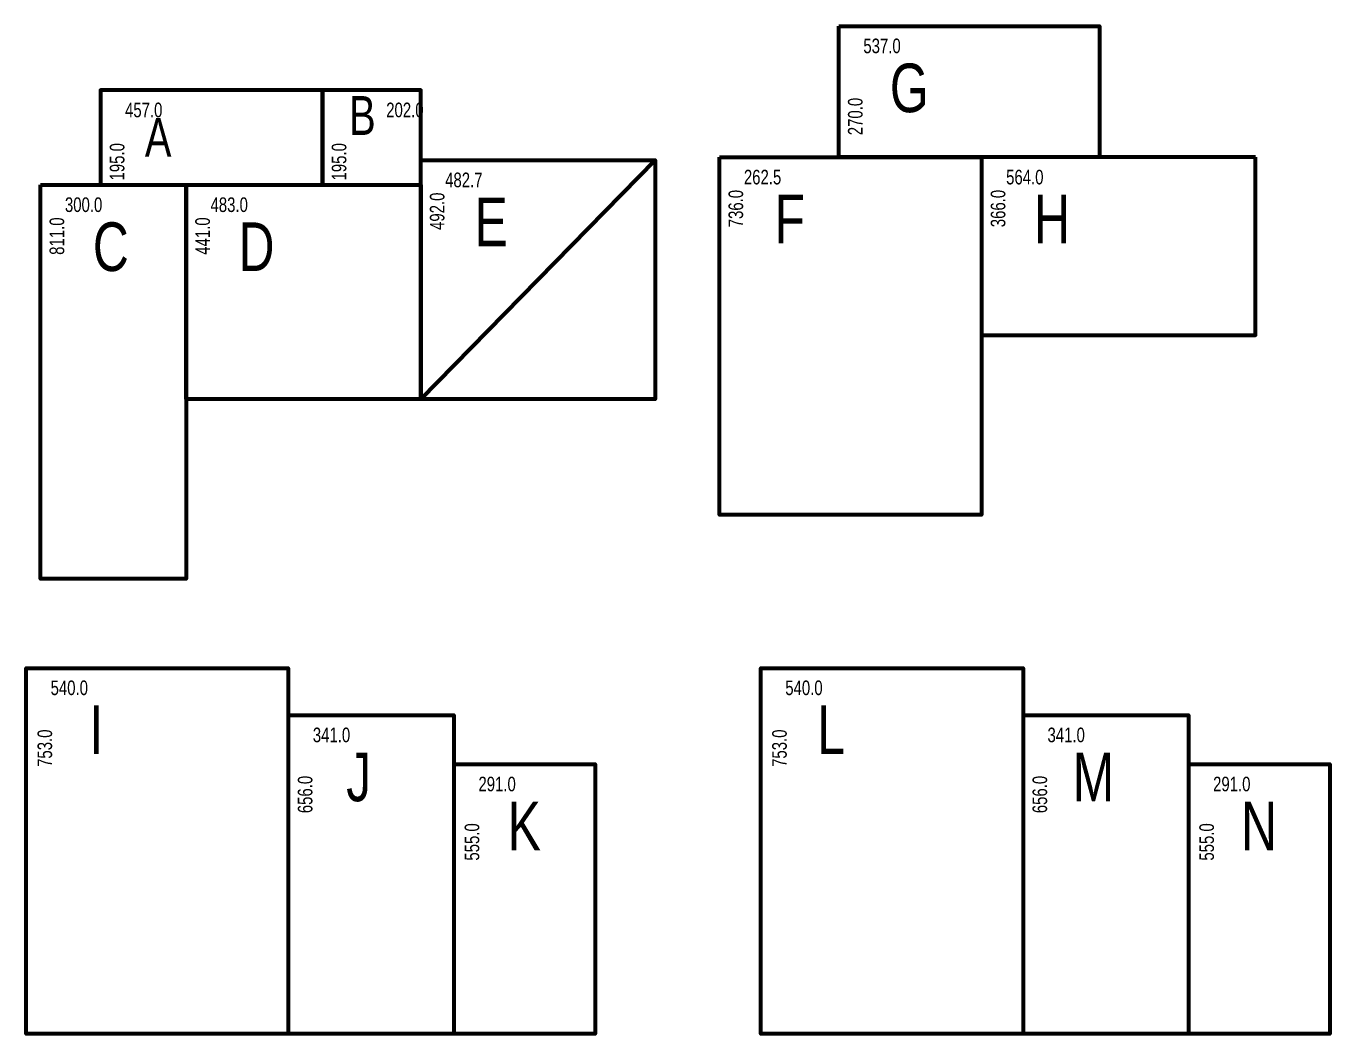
# Model space of a CAD drawing. Header units: centimetres. Extents: x 56177 to 99483, y 493 to 15482.
# Drawn here: x 62855 to 65539, y 9067 to 11141 of the extents above; entities that cross this region are included whole.
import ezdxf

# ---------------------------------------------------------------- set-up
doc = ezdxf.new("R2010")
doc.units = ezdxf.units.CM
doc.header["$MEASUREMENT"] = 0
for name, color, linetype, lineweight in [('0.1 COTAS', 52, 'Continuous', 13), ('0.15 TEXTOS', 212, 'Continuous', 20), ('000.8 GENERAL', 5, 'Continuous', 80)]:
    doc.layers.add(name, color=color, linetype=linetype, lineweight=lineweight)
doc.layers.add('COLOR_ NARANJO', color=2, linetype='Continuous', true_color=0xffff14)
doc.styles.add('NICOLAS 2', font='swisscl.ttf')
doc.dimstyles.new('NICO CMS PEQUEÑAS', dxfattribs={"dimtxt": 10, "dimasz": 2, "dimexe": 0.18, "dimexo": 0.0625, "dimgap": 0.09, "dimtad": 0, "dimdec": 1, "dimzin": 0, "dimdsep": 46, "dimtxsty": 'NICOLAS 2', "dimblk": 'CRUZ2', "dimcen": 0.09, "dimse1": 1, "dimse2": 1, "dimclrd": 256, "dimclrt": 2, "dimadec": 0, "dimazin": 0, "dimtfac": 1, "dimtdec": 1, "dimtofl": 0, "dimtmove": 1, "dimatfit": 2, "dimldrblk": 'CRUZ2', "dimfxl": 1, "dimtolj": 1, "dimtzin": 0, "dimarcsym": 0})

# ---------------------------------------------------------------- blocks, each defined once
blk = doc.blocks.new('*D592')
at = {"layer": 'Defpoints', "color": 0, "ltscale": 10, "transparency": 16777216}
for p in [(62884.1, 10814), (62884.1, 10814), (62884.1, 10003)]:
    blk.add_point(p, dxfattribs=at)
at = {"layer": '0.1 COTAS', "color": 2, "ltscale": 10, "transparency": 16777216, "insert": (62918.2, 10708.6), "char_height": 30, "attachment_point": 5, "rotation": 90, "style": 'NICOLAS 2'}
blk.add_mtext('\\A1;811.0', dxfattribs=at)
blk = doc.blocks.new('CRUZ2')
at = {"layer": 'COLOR_ NARANJO', "color": 8}
for p, q in [((-1.5, 0), (1.5, 0)), ((0, 2), (0, -2))]:
    blk.add_line(p, q, dxfattribs=at)
at = {"layer": 'COLOR_ NARANJO', "color": 4}
blk.add_lwpolyline([(-1.1, -1.1), (0, 0), (1.1, 1.1)], dxfattribs=at)
blk = doc.blocks.new('*D593')
at = {"layer": 'Defpoints', "color": 0, "ltscale": 10, "transparency": 16777216}
for p in [(62884.1, 10814), (63184.1, 10814), (63184.1, 10814)]:
    blk.add_point(p, dxfattribs=at)
at = {"layer": '0.1 COTAS', "color": 2, "ltscale": 10, "transparency": 16777216, "insert": (62973, 10773.1), "char_height": 30, "attachment_point": 5, "style": 'NICOLAS 2'}
blk.add_mtext('\\A1;300.0', dxfattribs=at)
blk = doc.blocks.new('*D594')
at = {"layer": 'Defpoints', "color": 0, "ltscale": 10, "transparency": 16777216}
for p in [(63184.1, 10814), (63184.1, 10814), (63184.1, 10373)]:
    blk.add_point(p, dxfattribs=at)
at = {"layer": '0.1 COTAS', "color": 2, "ltscale": 10, "transparency": 16777216, "insert": (63218.2, 10708.8), "char_height": 30, "attachment_point": 5, "rotation": 90, "style": 'NICOLAS 2'}
blk.add_mtext('\\A1;441.0', dxfattribs=at)
blk = doc.blocks.new('*D595')
at = {"layer": 'Defpoints', "color": 0, "ltscale": 10, "transparency": 16777216}
for p in [(63184.1, 10814), (63667.1, 10814), (63667.1, 10814)]:
    blk.add_point(p, dxfattribs=at)
at = {"layer": '0.1 COTAS', "color": 2, "ltscale": 10, "transparency": 16777216, "insert": (63272.8, 10773.1), "char_height": 30, "attachment_point": 5, "style": 'NICOLAS 2'}
blk.add_mtext('\\A1;483.0', dxfattribs=at)
blk = doc.blocks.new('*D596')
at = {"layer": 'Defpoints', "color": 0, "ltscale": 10, "transparency": 16777216}
for p in [(63667.1, 10865), (63667.1, 10865), (63667.1, 10373)]:
    blk.add_point(p, dxfattribs=at)
at = {"layer": '000.8 GENERAL', "color": 2, "ltscale": 10, "transparency": 16777216, "insert": (63701.2, 10759.8), "char_height": 30, "attachment_point": 5, "rotation": 90, "style": 'NICOLAS 2'}
blk.add_mtext('\\A1;492.0', dxfattribs=at)
blk = doc.blocks.new('*D597')
at = {"layer": 'Defpoints', "color": 0, "ltscale": 10, "transparency": 16777216}
for p in [(63667.1, 10865), (64149.8, 10865), (64149.8, 10865)]:
    blk.add_point(p, dxfattribs=at)
at = {"layer": '0.1 COTAS', "color": 2, "ltscale": 10, "transparency": 16777216, "insert": (63756, 10824.1), "char_height": 30, "attachment_point": 5, "style": 'NICOLAS 2'}
blk.add_mtext('\\A1;482.7', dxfattribs=at)
blk = doc.blocks.new('*D598')
at = {"layer": 'Defpoints', "color": 0, "ltscale": 10, "transparency": 16777216}
for p in [(64282.1, 10870.9), (64282.1, 10870.9), (64282.1, 10134.9)]:
    blk.add_point(p, dxfattribs=at)
at = {"layer": '0.1 COTAS', "color": 2, "ltscale": 10, "transparency": 16777216, "insert": (64316.2, 10765.3), "char_height": 30, "attachment_point": 5, "rotation": 90, "style": 'NICOLAS 2'}
blk.add_mtext('\\A1;736.0', dxfattribs=at)
blk = doc.blocks.new('*D599')
at = {"layer": 'Defpoints', "color": 0, "ltscale": 10, "transparency": 16777216}
for p in [(64282.1, 10870.9), (64544.6, 10870.9), (64544.6, 10870.9)]:
    blk.add_point(p, dxfattribs=at)
at = {"layer": '0.1 COTAS', "color": 2, "ltscale": 10, "transparency": 16777216, "insert": (64371.1, 10829.9), "char_height": 30, "attachment_point": 5, "style": 'NICOLAS 2'}
blk.add_mtext('\\A1;262.5', dxfattribs=at)
blk = doc.blocks.new('*D600')
at = {"layer": 'Defpoints', "color": 0, "ltscale": 10, "transparency": 16777216}
for p in [(64528.1, 11140.9), (64528.1, 11140.9), (64528.1, 10870.9)]:
    blk.add_point(p, dxfattribs=at)
at = {"layer": '0.1 COTAS', "color": 2, "ltscale": 10, "transparency": 16777216, "insert": (64562.2, 10954.8), "char_height": 30, "attachment_point": 5, "rotation": 90, "style": 'NICOLAS 2'}
blk.add_mtext('\\A1;270.0', dxfattribs=at)
blk = doc.blocks.new('*D601')
at = {"layer": 'Defpoints', "color": 0, "ltscale": 10, "transparency": 16777216}
for p in [(64528.1, 11140.9), (65065.1, 11140.9), (65065.1, 11140.9)]:
    blk.add_point(p, dxfattribs=at)
at = {"layer": '0.1 COTAS', "color": 2, "ltscale": 10, "transparency": 16777216, "insert": (64617.1, 11099.9), "char_height": 30, "attachment_point": 5, "style": 'NICOLAS 2'}
blk.add_mtext('\\A1;537.0', dxfattribs=at)
blk = doc.blocks.new('*D602')
at = {"layer": 'Defpoints', "color": 0, "ltscale": 10, "transparency": 16777216}
for p in [(64822.1, 10870.9), (64822.1, 10870.9), (64822.1, 10504.9)]:
    blk.add_point(p, dxfattribs=at)
at = {"layer": '000.8 GENERAL', "color": 2, "ltscale": 10, "transparency": 16777216, "insert": (64856.2, 10765.4), "char_height": 30, "attachment_point": 5, "rotation": 90, "style": 'NICOLAS 2'}
blk.add_mtext('\\A1;366.0', dxfattribs=at)
blk = doc.blocks.new('*D603')
at = {"layer": 'Defpoints', "color": 0, "ltscale": 10, "transparency": 16777216}
for p in [(64822.1, 10870.9), (65386.1, 10870.9), (65386.1, 10870.9)]:
    blk.add_point(p, dxfattribs=at)
at = {"layer": '0.1 COTAS', "color": 2, "ltscale": 10, "transparency": 16777216, "insert": (64911.1, 10829.9), "char_height": 30, "attachment_point": 5, "style": 'NICOLAS 2'}
blk.add_mtext('\\A1;564.0', dxfattribs=at)
blk = doc.blocks.new('*D604')
at = {"layer": 'Defpoints', "color": 0, "ltscale": 10, "transparency": 16777216}
for p in [(64367.4, 9819.8), (64367.4, 9819.8), (64367.4, 9066.8)]:
    blk.add_point(p, dxfattribs=at)
at = {"layer": '0.1 COTAS', "color": 2, "ltscale": 10, "transparency": 16777216, "insert": (64406.1, 9654.8), "char_height": 30, "attachment_point": 5, "rotation": 90, "style": 'NICOLAS 2'}
blk.add_mtext('\\A1;753.0', dxfattribs=at)
blk = doc.blocks.new('*D605')
at = {"layer": 'Defpoints', "color": 0, "ltscale": 10, "transparency": 16777216}
for p in [(64367.4, 9819.8), (64907.4, 9819.8), (64907.4, 9819.8)]:
    blk.add_point(p, dxfattribs=at)
at = {"layer": '0.1 COTAS', "color": 2, "ltscale": 10, "transparency": 16777216, "insert": (64456.3, 9778.9), "char_height": 30, "attachment_point": 5, "style": 'NICOLAS 2'}
blk.add_mtext('\\A1;540.0', dxfattribs=at)
blk = doc.blocks.new('*D606')
at = {"layer": 'Defpoints', "color": 0, "ltscale": 10, "transparency": 16777216}
for p in [(64907.4, 9722.8), (64907.4, 9722.8), (64907.4, 9066.8)]:
    blk.add_point(p, dxfattribs=at)
at = {"layer": '0.1 COTAS', "color": 2, "ltscale": 10, "transparency": 16777216, "insert": (64942.2, 9559.5), "char_height": 30, "attachment_point": 5, "rotation": 90, "style": 'NICOLAS 2'}
blk.add_mtext('\\A1;656.0', dxfattribs=at)
blk = doc.blocks.new('*D607')
at = {"layer": 'Defpoints', "color": 0, "ltscale": 10, "transparency": 16777216}
for p in [(64907.4, 9722.8), (65248.4, 9722.8), (65248.4, 9722.8)]:
    blk.add_point(p, dxfattribs=at)
at = {"layer": '0.1 COTAS', "color": 2, "ltscale": 10, "transparency": 16777216, "insert": (64996.3, 9681.9), "char_height": 30, "attachment_point": 5, "style": 'NICOLAS 2'}
blk.add_mtext('\\A1;341.0', dxfattribs=at)
blk = doc.blocks.new('*D608')
at = {"layer": 'Defpoints', "color": 0, "ltscale": 10, "transparency": 16777216}
for p in [(65248.4, 9621.8), (65248.4, 9621.8), (65248.4, 9066.8)]:
    blk.add_point(p, dxfattribs=at)
at = {"layer": '0.1 COTAS', "color": 2, "ltscale": 10, "transparency": 16777216, "insert": (65285.7, 9461.9), "char_height": 30, "attachment_point": 5, "rotation": 90, "style": 'NICOLAS 2'}
blk.add_mtext('\\A1;555.0', dxfattribs=at)
blk = doc.blocks.new('*D609')
at = {"layer": 'Defpoints', "color": 0, "ltscale": 10, "transparency": 16777216}
for p in [(65248.4, 9621.8), (65539.4, 9621.8), (65539.4, 9621.8)]:
    blk.add_point(p, dxfattribs=at)
at = {"layer": '0.1 COTAS', "color": 2, "ltscale": 10, "transparency": 16777216, "insert": (65337.3, 9580.9), "char_height": 30, "attachment_point": 5, "style": 'NICOLAS 2'}
blk.add_mtext('\\A1;291.0', dxfattribs=at)
blk = doc.blocks.new('*D610')
at = {"layer": 'Defpoints', "color": 0, "ltscale": 10, "transparency": 16777216}
for p in [(63008.1, 11009), (63008.1, 11009), (63008.1, 10814)]:
    blk.add_point(p, dxfattribs=at)
at = {"layer": '0.1 COTAS', "color": 2, "ltscale": 10, "transparency": 16777216, "insert": (63042.2, 10861.6), "char_height": 30, "attachment_point": 5, "rotation": 90, "style": 'NICOLAS 2'}
blk.add_mtext('\\A1;195.0', dxfattribs=at)
blk = doc.blocks.new('*D611')
at = {"layer": 'Defpoints', "color": 0, "ltscale": 10, "transparency": 16777216}
for p in [(63008.1, 11009), (63465.1, 11009), (63465.1, 11009)]:
    blk.add_point(p, dxfattribs=at)
at = {"layer": '0.1 COTAS', "color": 2, "ltscale": 10, "transparency": 16777216, "insert": (63096.8, 10968.1), "char_height": 30, "attachment_point": 5, "style": 'NICOLAS 2'}
blk.add_mtext('\\A1;457.0', dxfattribs=at)
blk = doc.blocks.new('*D612')
at = {"layer": 'Defpoints', "color": 0, "ltscale": 10, "transparency": 16777216}
for p in [(62854.5, 9819.8), (62854.5, 9819.8), (62854.5, 9066.8)]:
    blk.add_point(p, dxfattribs=at)
at = {"layer": '0.1 COTAS', "color": 2, "ltscale": 10, "transparency": 16777216, "insert": (62893.3, 9654.8), "char_height": 30, "attachment_point": 5, "rotation": 90, "style": 'NICOLAS 2'}
blk.add_mtext('\\A1;753.0', dxfattribs=at)
blk = doc.blocks.new('*D613')
at = {"layer": 'Defpoints', "color": 0, "ltscale": 10, "transparency": 16777216}
for p in [(62854.5, 9819.8), (63394.5, 9819.8), (63394.5, 9819.8)]:
    blk.add_point(p, dxfattribs=at)
at = {"layer": '0.1 COTAS', "color": 2, "ltscale": 10, "transparency": 16777216, "insert": (62943.5, 9778.9), "char_height": 30, "attachment_point": 5, "style": 'NICOLAS 2'}
blk.add_mtext('\\A1;540.0', dxfattribs=at)
blk = doc.blocks.new('*D614')
at = {"layer": 'Defpoints', "color": 0, "ltscale": 10, "transparency": 16777216}
for p in [(63394.5, 9722.8), (63394.5, 9722.8), (63394.5, 9066.8)]:
    blk.add_point(p, dxfattribs=at)
at = {"layer": '0.1 COTAS', "color": 2, "ltscale": 10, "transparency": 16777216, "insert": (63429.3, 9559.5), "char_height": 30, "attachment_point": 5, "rotation": 90, "style": 'NICOLAS 2'}
blk.add_mtext('\\A1;656.0', dxfattribs=at)
blk = doc.blocks.new('*D615')
at = {"layer": 'Defpoints', "color": 0, "ltscale": 10, "transparency": 16777216}
for p in [(63394.5, 9722.8), (63735.5, 9722.8), (63735.5, 9722.8)]:
    blk.add_point(p, dxfattribs=at)
at = {"layer": '0.1 COTAS', "color": 2, "ltscale": 10, "transparency": 16777216, "insert": (63483.5, 9681.9), "char_height": 30, "attachment_point": 5, "style": 'NICOLAS 2'}
blk.add_mtext('\\A1;341.0', dxfattribs=at)
blk = doc.blocks.new('*D616')
at = {"layer": 'Defpoints', "color": 0, "ltscale": 10, "transparency": 16777216}
for p in [(63735.5, 9621.8), (63735.5, 9621.8), (63735.5, 9066.8)]:
    blk.add_point(p, dxfattribs=at)
at = {"layer": '0.1 COTAS', "color": 2, "ltscale": 10, "transparency": 16777216, "insert": (63772.9, 9461.9), "char_height": 30, "attachment_point": 5, "rotation": 90, "style": 'NICOLAS 2'}
blk.add_mtext('\\A1;555.0', dxfattribs=at)
blk = doc.blocks.new('*D617')
at = {"layer": 'Defpoints', "color": 0, "ltscale": 10, "transparency": 16777216}
for p in [(63735.5, 9621.8), (64026.5, 9621.8), (64026.5, 9621.8)]:
    blk.add_point(p, dxfattribs=at)
at = {"layer": '0.1 COTAS', "color": 2, "ltscale": 10, "transparency": 16777216, "insert": (63824.5, 9580.9), "char_height": 30, "attachment_point": 5, "style": 'NICOLAS 2'}
blk.add_mtext('\\A1;291.0', dxfattribs=at)
blk = doc.blocks.new('*D618')
at = {"layer": 'Defpoints', "color": 0, "ltscale": 10, "transparency": 16777216}
for p in [(63465.1, 11009), (63465.1, 11009), (63465.1, 10814)]:
    blk.add_point(p, dxfattribs=at)
at = {"layer": '0.1 COTAS', "color": 2, "ltscale": 10, "transparency": 16777216, "insert": (63499.2, 10861.6), "char_height": 30, "attachment_point": 5, "rotation": 90, "style": 'NICOLAS 2'}
blk.add_mtext('\\A1;195.0', dxfattribs=at)
blk = doc.blocks.new('*D619')
at = {"layer": 'Defpoints', "color": 0, "ltscale": 10, "transparency": 16777216}
for p in [(63465.1, 11009), (63667.1, 11009), (63667.1, 11009)]:
    blk.add_point(p, dxfattribs=at)
at = {"layer": '0.1 COTAS', "color": 2, "ltscale": 10, "transparency": 16777216, "insert": (63634.6, 10968.1), "char_height": 30, "attachment_point": 5, "style": 'NICOLAS 2'}
blk.add_mtext('\\A1;202.0', dxfattribs=at)

msp = doc.modelspace()

# ---------------------------------------------------------------- linework, layer by layer
at = {"layer": '000.8 GENERAL', "ltscale": 10}
for p, q in [((63667.07, 10373.04), (64149.79, 10865.04)), ((63394.53, 9722.84), (63394.53, 9066.84)), ((64907.38, 9722.84), (64907.38, 9066.84)), ((63735.53, 9621.84), (63735.53, 9066.84)), ((65248.38, 9621.84), (65248.38, 9066.84))]:
    msp.add_line(p, q, dxfattribs=at)
for points in [[(64528.12, 11140.86), (65065.12, 11140.86), (65065.12, 10870.86), (64528.12, 10870.86)], [(63465.07, 11009.04), (63008.07, 11009.04), (63008.07, 10814.04), (63465.07, 10814.04)], [(63465.07, 10814.04), (63667.07, 10814.04), (63667.07, 11009.04), (63465.07, 11009.04)], [(63667.07, 10865.04), (64149.79, 10865.04), (64149.79, 10373.04), (63667.07, 10373.04)], [(64282.12, 10870.86), (64822.12, 10870.86), (64822.12, 10134.86), (64282.12, 10134.86)], [(65386.12, 10870.86), (64822.12, 10870.86), (64822.12, 10504.86), (65386.12, 10504.86)], [(62884.07, 10814.04), (63184.07, 10814.04), (63184.07, 10003.04), (62884.07, 10003.04)], [(63184.07, 10814.04), (63667.07, 10814.04), (63667.07, 10373.04), (63184.07, 10373.04)]]:
    msp.add_lwpolyline(points, close=True, dxfattribs=at)
for points in [[(62854.53, 9819.84), (63394.53, 9819.84), (63394.53, 9722.84), (63735.53, 9722.84), (63735.53, 9621.84), (64026.53, 9621.84), (64026.53, 9066.84), (62854.53, 9066.84), (62854.53, 9819.84), (63394.53, 9819.84)], [(64367.38, 9819.84), (64907.38, 9819.84), (64907.38, 9722.84), (65248.38, 9722.84), (65248.38, 9621.84), (65539.38, 9621.84), (65539.38, 9066.84), (64367.38, 9066.84), (64367.38, 9819.84), (64907.38, 9819.84)]]:
    msp.add_lwpolyline(points, dxfattribs=at)

# ---------------------------------------------------------------- texts
at = {"layer": '0.15 TEXTOS', "char_height": 100, "width": 374.7413, "attachment_point": 1, "style": 'NICOLAS 2'}
for s, insert in [('\\pxqc;G ', (64485.71, 11063.71)), ('\\pxqc;{\\H0.8x;B} ', (63359.7, 10996.86)), ('\\pxqc;{\\H0.8x;A} ', (62939.1, 10951.89)), ('\\pxqc;F ', (64239.71, 10793.71)), ('\\pxqc;H ', (64779.71, 10793.71)), ('\\pxqc;E ', (63624.67, 10787.88)), ('\\pxqc;C ', (62841.67, 10736.88)), ('\\pxqc;D ', (63141.67, 10736.88)), ('\\pxqc;I ', (62812.13, 9742.69)), ('\\pxqc;L ', (64324.98, 9742.69)), ('\\pxqc;J ', (63352.13, 9645.69)), ('\\pxqc;M ', (64864.98, 9645.69)), ('\\pxqc;K ', (63693.13, 9544.69)), ('\\pxqc;N ', (65205.98, 9544.69))]:
    msp.add_mtext(s, dxfattribs=dict(at, insert=insert))

# ---------------------------------------------------------------- dimensions: what is measured, and where the dimension line sits
at = {"layer": '0.1 COTAS', "ltscale": 10}
for base, p1, p2, picture, middle in [((64528.12, 11140.86), (64528.12, 10870.86), (64528.12, 11140.86), '*D600', (64562.21, 10995.07)), ((63008.07, 11009.04), (63008.07, 10814.04), (63008.07, 11009.04), '*D610', (63042.16, 10901.59)), ((63465.07, 11009.04), (63465.07, 10814.04), (63465.07, 11009.04), '*D618', (63499.16, 10901.59)), ((64282.12, 10870.86), (64282.12, 10134.86), (64282.12, 10870.86), '*D598', (64316.21, 10725.07)), ((62884.07, 10814.04), (62884.07, 10003.04), (62884.07, 10814.04), '*D592', (62918.16, 10668.24)), ((63184.07, 10814.04), (63184.07, 10373.04), (63184.07, 10814.04), '*D594', (63218.16, 10668.24)), ((62854.53, 9819.84), (62854.53, 9066.84), (62854.53, 9819.84), '*D612', (62893.26, 9614.56)), ((64367.38, 9819.84), (64367.38, 9066.84), (64367.38, 9819.84), '*D604', (64406.1, 9614.56)), ((63394.53, 9722.84), (63394.53, 9066.84), (63394.53, 9722.84), '*D614', (63429.33, 9519.16)), ((64907.38, 9722.84), (64907.38, 9066.84), (64907.38, 9722.84), '*D606', (64942.18, 9519.16)), ((63735.53, 9621.84), (63735.53, 9066.84), (63735.53, 9621.84), '*D616', (63772.89, 9421.6)), ((65248.38, 9621.84), (65248.38, 9066.84), (65248.38, 9621.84), '*D608', (65285.74, 9421.6))]:
    dim = msp.add_linear_dim(base=base, p1=p1, p2=p2, angle=90, dimstyle='NICO CMS PEQUEÑAS', override={"dimtxt": 30, "dimsd1": 1, "dimsd2": 1}, dxfattribs=at)
    dim.commit()
    dim.dimension.update_dxf_attribs({"geometry": picture, "text_midpoint": middle, "dimtype": 160})
for base, p1, p2, picture, middle in [((65065.12, 11140.86), (64528.12, 11140.86), (65065.12, 11140.86), '*D601', (64657.38, 11099.94)), ((63465.07, 11009.04), (63008.07, 11009.04), (63465.07, 11009.04), '*D611', (63137.33, 10968.12)), ((63667.07, 11009.04), (63465.07, 11009.04), (63667.07, 11009.04), '*D619', (63594.33, 10968.12)), ((64149.79, 10865.04), (63667.07, 10865.04), (64149.79, 10865.04), '*D597', (63796.33, 10824.12)), ((64544.62, 10870.86), (64282.12, 10870.86), (64544.62, 10870.86), '*D599', (64411.38, 10829.94)), ((65386.12, 10870.86), (64822.12, 10870.86), (65386.12, 10870.86), '*D603', (64951.38, 10829.94)), ((63184.07, 10814.04), (62884.07, 10814.04), (63184.07, 10814.04), '*D593', (63013.33, 10773.12)), ((63667.07, 10814.04), (63184.07, 10814.04), (63667.07, 10814.04), '*D595', (63313.33, 10773.12)), ((63394.53, 9819.84), (62854.53, 9819.84), (63394.53, 9819.84), '*D613', (62983.79, 9778.93)), ((64907.38, 9819.84), (64367.38, 9819.84), (64907.38, 9819.84), '*D605', (64496.64, 9778.93)), ((63735.53, 9722.84), (63394.53, 9722.84), (63735.53, 9722.84), '*D615', (63523.79, 9681.93)), ((65248.38, 9722.84), (64907.38, 9722.84), (65248.38, 9722.84), '*D607', (65036.64, 9681.93)), ((64026.53, 9621.84), (63735.53, 9621.84), (64026.53, 9621.84), '*D617', (63864.79, 9580.93)), ((65539.38, 9621.84), (65248.38, 9621.84), (65539.38, 9621.84), '*D609', (65377.64, 9580.93))]:
    dim = msp.add_linear_dim(base=base, p1=p1, p2=p2, dimstyle='NICO CMS PEQUEÑAS', override={"dimtxt": 30, "dimsd1": 1, "dimsd2": 1}, dxfattribs=at)
    dim.commit()
    dim.dimension.update_dxf_attribs({"geometry": picture, "text_midpoint": middle, "dimtype": 160})
at = {"layer": '000.8 GENERAL', "ltscale": 10}
for base, p1, p2, picture, middle in [((63667.07, 10865.04), (63667.07, 10373.04), (63667.07, 10865.04), '*D596', (63701.16, 10719.24)), ((64822.12, 10870.86), (64822.12, 10504.86), (64822.12, 10870.86), '*D602', (64856.21, 10725.07))]:
    dim = msp.add_linear_dim(base=base, p1=p1, p2=p2, angle=90, dimstyle='NICO CMS PEQUEÑAS', override={"dimtxt": 30, "dimsd1": 1, "dimsd2": 1}, dxfattribs=at)
    dim.commit()
    dim.dimension.update_dxf_attribs({"geometry": picture, "text_midpoint": middle, "dimtype": 160})

doc.saveas('drawing.dxf')
